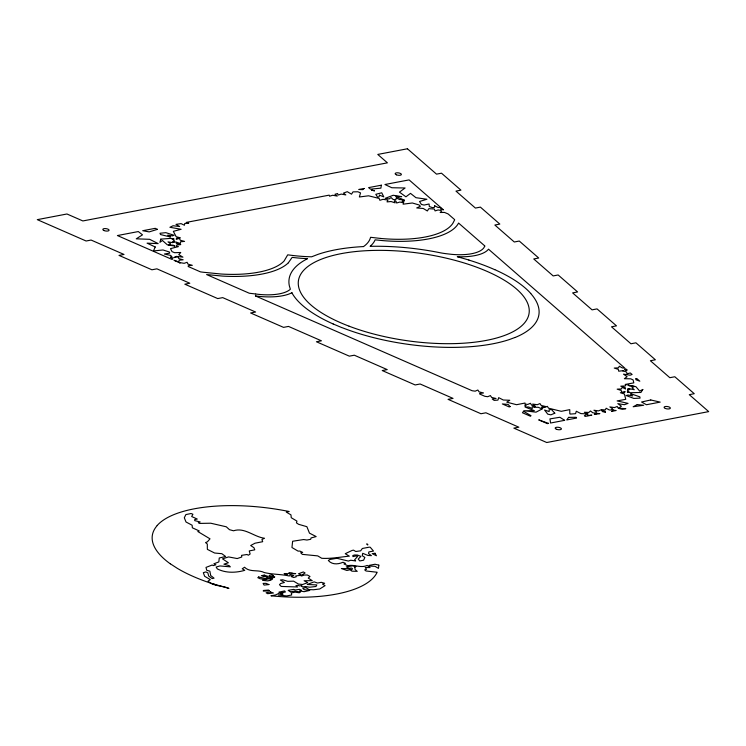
<?xml version="1.0" encoding="UTF-8"?>
<svg xmlns="http://www.w3.org/2000/svg" width="746" height="746" viewBox="0 0 746 746"><rect width="100%" height="100%" fill="white"/><g stroke="black" fill="none" stroke-linecap="round" stroke-linejoin="round"><path stroke-width="1.12" d="M288.357 262.788L292.152 257.379A82.871 31.444 8 0 0 307.548 258.675A125.692 47.697 8 0 0 289.355 285.877L290.353 289.234A35.435 13.447 8 0 1 258.731 294.362L255.841 294.017M515.001 337.472L509.555 339.486A126.932 48.164 8 0 1 492.444 343.878A126.065 47.837 8 0 1 342.367 327.755A4.439 1.688 8 0 1 340.941 327.242L333.192 323.988M289.131 573.301L288.534 573.422L289.588 574.047L295.686 573.599L293.047 573.394C292.646 572.704 287.891 572.322 289.103 573.282M271.134 595.765L275.6 594.944L279.787 592.921L278.892 592.165L284.655 590.916L285.392 591.988L280.235 593.07L282.389 593.387L283.079 594.152L278.314 595.066L286.66 595.942L291.649 594.991L291.378 592.986L295.099 592.128L299.277 592.781L300.349 592.026L294.558 591.121L290.558 591.83M290.362 591.867L289.672 591.382A39.445 14.967 8 0 0 288.861 590.813L288.161 590.356L293.691 589.377L295.435 589.965L299.37 589.359L301.589 590.338L299.687 590.935L304.107 591.681L309.749 590.422L304.135 589.62L302.82 588.417L305.804 587.531L308.891 589.554L313.488 589.76L319.726 588.976L325.07 585.629L322.533 584.109L324.631 583.279L321.293 582.328L317.563 583.036L314.131 581.871L307.231 584.482L316.836 584.92L316.024 586.468L309.637 587.223L305.44 586.505L302.484 586.925L301.598 586.216L301.822 585.619L299.332 585.899L298.111 585.302L295.892 585.657L297.598 586.981L281.205 586.431L279.48 584.696L280.533 583.586L284.422 582.449L280.393 580.034L282.706 579.801L287.742 581.339L293.598 581.153L298.437 584.053L302.634 584.51L307.716 582.598L304.098 580.761L312.229 580.649L308.247 578.103L309.982 576.471L307.361 574.998L303.24 575.082L302.634 574.551L305.095 572.965L303.305 571.949L298.456 573.814L302.904 575.511L301.664 575.987L300.209 575.418L295.817 575.875L296.293 576.77L293.803 577.488L291.061 576.546L293.728 575.548L290.408 575.026L289.28 576.005C281.102 574.122 272.887 574.597 264.261 572.546C258.135 569.329 249.873 572.639 244.557 567.24L242.226 568.806L244.809 570.326C235.755 572.909 225.879 573.236 217.3 568.909L216.135 567.016L219.958 565.953L230.346 566.848L229.143 565.654L223.94 564.172L228.369 562.764L222.494 558.838L228.584 556.926L237.219 558.558L241.769 556.992L241.545 555.35L246.991 554.502L248.39 555.22L250.124 553.998L249.267 550.93L254.768 549.83L253.948 547.704L250.684 545.522L254.973 543.219L262.676 541.699L261.949 539.461L264.513 538.267C253.826 536.831 244.623 527.096 233.526 530.788L229.479 529.688L226.299 526.797L210.745 523.216L199.592 523.412L198.268 522.732L200.133 521.939L194.715 520.633L194.706 519.589L197.252 519.057L191.694 516.549L192.906 514.246L191.051 513.528L185.875 514.581L184.309 517.771L186.024 522.013L192.142 525.231L192.356 527.804L199.238 530.938L197.811 531.525L209.999 538.826L207.388 541.838A30.8 11.684 8 0 0 206.884 542.025L205.542 542.566L207.304 544.058L207.351 549.364L214.624 553.019L221.842 553.691L225.618 556.479L219.259 558.008L218.839 561.924L213.86 563.808L215.911 564.815L213.197 565.617L212.2 565.02L206.008 567.398L206.726 570.289L209.859 571.156L210.698 575.52L214.065 578.197L212.097 578.57L208.675 576.005L207.854 572.835L205.84 571.921L203.322 572.686L204.628 576.248L210.26 579.623L208.022 581.171C213.794 586.654 222.28 585.312 228.938 588.426L212.05 583.596A113.998 43.259 8 0 1 177.194 568.265L170.377 563.827M267.833 590.879L269.045 590.757A12.607 4.784 8 0 0 269.437 590.72L268.924 590.319A25.979 9.857 8 0 0 268.467 590.067L263.366 590.478L263.329 591.112L267.227 590.944M380.488 238.431L370.585 237.293L370.314 238.151A77.715 29.486 8 0 1 363.488 246.6M255.636 293.989L249.248 293.225L206.614 274.565L222.289 276.076A84.242 31.966 8 0 0 288.385 262.788M216.788 585.078L215.734 584.752M468.917 260.028L457.27 256.708A41.123 15.601 8 0 0 488.509 249.183L624.794 368.076L622.304 367.918L619.283 366.211L618.481 367.862L614.238 368.058L618.313 369.373L618.723 371.2L623.395 370.641L622.518 370.678L626.584 372.002L626.994 373.821L630.305 372.981L632.123 374.473L630.053 375.201L623.507 374.147L627.088 376.711L624.393 378.707L630.752 378.819L633.112 379.919L633.802 382.866L625.185 384.46L626.043 384.638L625.409 385.952L620.747 386.167L625.232 387.622L625.54 389.03L622.211 387.305L621.418 388.964L617.175 389.151L621.25 390.475L621.651 392.293L625.101 391.482L624.598 392.536L620.355 392.722L624.43 394.037L625.745 399.324L617.138 400.919L628.057 403.381L624.365 404.696L617.819 403.633L621.39 406.197L618.695 408.193L625.819 408.659L622.351 409.321L618.359 408.332L617.203 406.477L614.462 407.577L609.864 406.915L612.541 408.687L610.974 410.048L609.174 409.927L606.144 408.221L605.351 409.88L601.201 409.74L598.534 410.869L593.928 410.244L596.679 411.997L595.448 413.135L592.8 412.771L590.468 410.962L588.836 412.426L584.342 412.268L587.941 413.816L587.484 415.531L591.82 415.149L585.19 416.417L584.37 415.755L587.372 413.862L580.929 413.61L576.285 411.251L575.576 413.685L570.345 414.086L569.813 413.89L569.748 409.647L561.262 411.316L548.571 408.202L547.322 406.337L544.655 407.475L541.745 407.074L545.578 406.495L541.186 405.442L539.945 403.577L537.269 404.705L532.663 404.08L535.208 406.029L531.646 405.171L530.406 403.306L527.739 404.444L525.044 404.071L525.035 403.036L516.549 404.705L506.748 402.159L509.751 400.266L503.308 400.015L498.664 397.655L497.955 400.098L494.188 400.378L492.201 399.017L496.043 398.495L491.642 397.431L490.402 395.576L487.735 396.704L484.909 396.322L479.687 394.037L479.669 393.478L483.501 392.955L479.109 391.892L477.86 390.027L475.193 391.165L472.181 390.755L255.374 295.901M215.202 584.594L212.069 583.596M494.896 269.679L495.568 269.987A4.485 1.697 8 0 1 496.864 270.593A125.552 47.641 8 0 1 528.97 291.537L530.77 293.467M157.173 525.501A113.681 43.137 8 0 1 185.689 510.74A115.285 43.744 8 0 1 199.611 507.895A114.287 43.371 8 0 1 289.15 511.514L286.24 512.054L290.968 514.88L291.248 517.705L296.945 521.118L296.432 522.843L298.587 524.298L306.876 526.685L309.478 533.148L316.183 536.579L311.073 537.931L310.681 539.311L306.923 540.029L303.622 539.544L292.628 541.26L291.947 547.508L298.046 551.107L299.855 551.089L302.68 552.376L300.694 552.749L302.316 554.362L317.74 555.891L321.75 558.297C331.01 558.866 340.083 557.038 349.333 556.152L345.249 553.709L352.112 550.427L353.548 550.156L355.767 551.49L360.635 550.837L362.36 548.478L369.391 547.135L370.23 547.256L373.494 551.08L368.832 551.928L368.552 553.588L371.396 555.639L367.992 555.462L362.715 553.318L362.239 555.714L364.859 557.393L363.6 560.209L359.777 560.945L358.239 559.062L360.896 556.395L357.362 555.024L354.369 555.005L352.802 555.574L352.961 556.609L355.945 555.947L357.698 556.32L354.555 559.892L355.618 560.936L350.769 560.246L348.401 561.076L336.931 558.297L329.853 559.472L328.333 560.488C332.035 564.862 338.199 564.442 342.964 562.26L345.547 563.361L343.99 563.957L347.785 565.71C354.359 564.153 360.812 568.48 367.237 565.412L370.044 567.566L365.242 567.547L366.519 569.319L364.654 569.86L366.025 570.988L377.159 572.257A114.194 43.333 8 0 1 271.134 595.812M170.321 563.836A114.474 43.436 8 0 1 157.238 525.52M380.488 238.431A80.699 30.623 8 0 0 452.85 223.324L454.249 220.62A13.083 4.961 8 0 0 454.65 219.632L448.141 213.953L444.504 212.424L440.149 212.498L441.707 211.006L440.765 210.419L438.154 209.943L435.067 210.904L434.349 209.057L428.81 208.666L427.355 210.969L423.28 208.488L416.725 207.938L420.38 206.26L419.131 204.982L412.324 202.987L403.101 204.18L403.521 202.735L399.753 202.054L396.667 203.005L395.949 201.159L394.914 200.861L394.289 201.019L395.138 202.865L391.081 201.532L387.034 201.896L387.873 200.245L387.202 199.919L382.95 199.341L379.873 200.292L379.145 198.445L368.58 195.797L359.358 196.981L360.542 192.916L357.912 191.778L352.979 191.881L351.525 194.184L347.282 191.685L343.477 193.093L345.79 194.911L341.23 194.091L338.152 195.042L337.565 193.54L334.926 194.268L337.239 196.077L332.688 195.256L329.601 196.207L329.182 195.144L186.239 222.42L188.729 223.091L184.719 223.492L184.448 225.236L181.045 223.623L176 224.369L179.646 226.523L173.063 225.749L169.911 227.278L181.11 229.283L173.333 231.344L176.159 236.715L180.448 237.881L176.448 238.272L176.27 239.373L179.338 238.375L180.271 240.231L184.56 241.396L180.551 241.788L180.29 243.532L175.674 241.9L176.448 243.448L180.746 244.613L176.737 245.014L176.532 246.329L178.275 246.609L170.508 248.66L172.046 251.663L174.629 252.689L180.756 252.493L178.77 254.675L182.947 257.146L176.364 256.372L173.809 257.612L177.94 256.783L178.863 258.638L183.162 259.795L179.152 260.195L178.881 261.939L174.014 260.307L180.178 263.002L179.59 262.573L184.169 263.319L187.087 262.294L188.02 264.149L192.319 265.315L188.309 265.716L188.188 266.509L200.422 271.861A26.539 10.071 8 0 0 205.765 272.495L220.919 274.006A79.169 30.036 8 0 0 284.105 260.997L287.704 254.834L290.026 255.132A78.377 29.737 8 0 0 311.623 256.801L318.076 254.33A126.596 48.033 8 0 1 335.644 249.779A125.403 47.585 8 0 1 363.433 246.581M468.814 260.056A126.065 47.837 8 0 1 494.803 269.698M291.938 292.721A40.61 15.405 8 0 1 255.626 295.957M333.192 323.988A125.682 47.688 8 0 1 291.854 292.721M530.667 293.467A126.298 47.921 8 0 1 515.076 337.5M378.828 565.151L378.464 568.377L374.977 566.307L369.624 566.093L369 565.412L375.005 564.237L378.828 565.151M354.742 567.249L355.124 569.515L357.222 571.352L352.037 571.175L350.918 570.503L352.522 568.797L351.562 568.07L349.063 568.265L346.321 566.848L352.578 565.869L356.019 566.54L354.742 567.249M636.002 378.614L635.844 379.686L639.816 381.187L636.776 378.53L636.002 378.614M381.337 185.195L380.88 188.151L370.538 189.186L368.58 187.628L381.337 185.195M379.509 195.191L379.033 196.907L377.504 197.019L375.788 194.305L381.747 192.794L383.798 196.879L379.509 195.191M396.312 197.904L395.837 199.62L394.755 199.704L393.058 199.415L391.072 197.569L389.095 198.94L385.197 198.343L393.217 195.266L401.712 196.646L395.781 196.412L403.334 199.695L399.576 199.555L396.312 197.904M434.713 205.803L434.237 207.519L432.475 207.649L429.332 206.549L429.071 203.984L424.12 205.066L421.397 204.441L419.532 201.495L426.908 199.247L415.951 197.69L410.496 193.363L405.927 196.813L399.446 192.132L405.087 187.992L391.818 187.74L384.955 184.504L409.106 179.898L440.821 207.556L437.977 207.453L434.713 205.803M160.819 239.14L159.924 242.31L162.404 240.473L167.365 244.847L175.049 246.087L173.063 245.154L168.717 245.07L170.498 243.672L168.018 241.881L172.596 242.627L174.704 241.89L172.419 241.844L174.322 240.454L171.832 238.655L174.042 239.018L170.806 238.375L160.819 239.14M404.285 200.105L403.633 202.343L401.991 201.056L404.285 200.105M155.224 246.973L153.48 250.945L163.001 249.975L169.491 252.045L169.659 253.155L164.362 254.022L170.741 255.43L172.251 257.351L170.433 257.062L172.923 258.853L172.093 259.468L117.42 235.549L138.318 231.558L142.495 234.85L136.266 238.823L149.685 239.326L158.171 243.616L147.074 243.159L155.224 246.973M272.635 578.383L272.141 579.521L270.453 578.514L272.635 578.383M626.994 369.997L625.698 370.538L624.505 369.457L625.67 368.841L626.994 369.997M484.583 246.404L483.967 247.616A35.995 13.661 8 0 1 451.675 254.349L445.977 253.677A32.451 12.309 8 0 1 439.823 252.689A126.596 48.042 8 0 0 370.091 246.339A82.797 31.416 8 0 0 375.107 239.839L382.689 240.604A85.846 32.572 8 0 0 458.566 223.063L484.947 246.068A2.62 0.988 8 0 0 484.574 246.404M272.989 576.649L272.616 577.292L274.099 577.535L274.78 576.872L272.989 576.649M642.8 389.468L640.935 392.461L630.435 392.713L627.293 391.939L629.456 392.396L627.433 390.55L629.801 389.309L627.489 389.16L629.316 388.694L634.259 389.729L632.03 387.706L634.529 386.391L635.9 386.68L639.704 391.1L642.8 389.468M287.341 573.926L286.94 574.56L284.142 573.618L287.341 573.926M523.552 411.27L522.461 412.752L530.471 416.249L531.003 415.681L523.552 411.27M568.638 417.368L566.755 419.933L576.546 418.068L576.248 417.303L568.638 417.368M525.883 405.572L525.081 406.309L525.063 405.05L525.883 405.572M534.807 406.402L533.81 407.316L538.183 407.269L541.792 408.808L541.773 407.941L542.799 408.603L536.038 412.165L524.13 410.757L534.35 410.673L525.1 407.036L528.644 406.999L532.262 408.538L532.206 406.756L534.807 406.402M364.104 188.477L362.78 189.643L358.826 189.484L364.104 188.477M258.685 576.975L257.808 577.665L259.916 578.672L263.711 579.344L266.63 578.784L258.685 576.975M170.209 236.939L160.511 234.542L159.998 233.256L165.826 232.659L174.06 235.27L172.307 235.885L167.719 235.139L170.209 236.939M441.557 208.209L440.392 208.955L443.441 209.85L441.557 208.209M350.816 569.59L346.89 570.457L341.379 568.545L349.119 568.694L350.816 569.59M637.252 404.584L633.158 406.756L643.677 405.255L637.252 404.584M631.153 393.832L630.622 394.121L632.645 395.958L628.151 395.026L626.164 395.529L633.858 398.429L640.031 398.14L639.891 396.872L631.153 393.832M613.744 410.225L611.515 411.391L616.131 410.514L612.363 410.141L613.744 410.225M273.306 575.66L270.528 576.817L269.12 575.362L271.926 574.83L273.306 575.66M510.087 406.589L509.22 406.952L502.328 403.94L508.119 404.416L510.087 406.589M554.8 413.2L550.884 414.841L547.75 414.142L544.571 410.048L549.177 411.568L549.131 409.787L551.434 409.47L554.8 413.2M264.233 579.698L262.695 580.341L267.6 580.882L271.068 580.22L269.53 578.691L264.233 579.698M268.914 584.547L264.037 585.097L263.105 583.419L265.949 583.335L268.914 584.547M597.257 413.452L594.338 414.366L599.877 413.61L597.257 413.452M157.406 229.358L149.181 231.894L142.7 230.719L155.233 228.332L157.406 229.358M650.764 399.968L641.541 402.001L646.428 404.733L660.182 402.113L650.764 399.968M375.014 553.262L372.217 553.663L376.432 555.751L375.014 553.262M407.428 148.771L377.774 154.431L387.407 162.842L82.871 220.947L66.963 213.99L37.3 219.65L86.116 241.005L91.096 240.053L123.995 254.442L119.015 255.393L151.923 269.791L156.902 268.84L189.801 283.238L184.821 284.189L217.729 298.577L222.709 297.626L255.608 312.024L250.628 312.975L283.536 327.373L288.515 326.422L321.414 340.81L316.435 341.761L349.342 356.159L354.322 355.208L387.221 369.606L382.241 370.557L415.149 384.945L420.129 383.994L453.027 398.392L448.048 399.343L480.956 413.741L485.935 412.79L518.834 427.188L513.854 428.129L546.743 442.518L708.7 411.615L689.276 394.662L694.256 393.711L674.813 376.749L669.833 377.7L650.391 360.738L655.37 359.786L635.928 342.824L630.948 343.775L611.506 326.813L616.485 325.862L597.042 308.9L592.063 309.851L572.62 292.889L577.6 291.938L558.157 274.976L553.178 275.927L533.735 258.955L538.715 258.013L519.272 241.042L514.292 241.993L494.85 225.031L499.829 224.08L480.387 207.118L475.407 208.069L455.965 191.107L460.944 190.155L441.501 173.193L436.522 174.144L407.428 148.771M548.571 423.402L547.35 423.635L538.724 419.867L548.571 423.402M564.638 420.334L550.557 423.019L549.961 418.888L559.873 417.266L564.638 420.334M264.224 575.119L261.408 575.651L263.394 576.49L267.879 576.313L264.224 575.119M271.367 577.88L268.392 578.448L266.052 577.05L269.949 577.04L271.367 577.88M270.434 591.932L266.089 592.762L267.627 593.685L273.409 592.995L270.434 591.932M634.081 386.297L629.624 386.008L627.843 385.011L634.081 386.297M374.408 190.808L371.657 190.071L374.408 190.808M367.778 544.813L366.92 544.011L367.778 544.813M605.388 412.305L602.451 411.596L601.509 410.197L605.183 411.391L605.388 412.305M349.063 326.179A116.469 44.191 8 0 0 528.961 314.001A116.469 44.191 8 0 0 363.227 250.889A116.469 44.191 8 0 0 349.063 326.179M396.424 174.806A3.152 1.194 8 0 0 401.385 174.555A3.152 1.194 8 0 0 397.012 172.802A3.152 1.194 8 0 0 396.424 174.806M104.104 230.579A3.152 1.194 8 0 0 109.065 230.327A3.152 1.194 8 0 0 104.692 228.574A3.152 1.194 8 0 0 104.104 230.579M665.385 408.472A3.152 1.194 8 0 0 670.337 408.221A3.152 1.194 8 0 0 665.964 406.458A3.152 1.194 8 0 0 665.385 408.472M556.46 429.258A3.152 1.194 8 0 0 561.412 429.006A3.152 1.194 8 0 0 557.038 427.244A3.152 1.194 8 0 0 556.46 429.258"/></g></svg>
